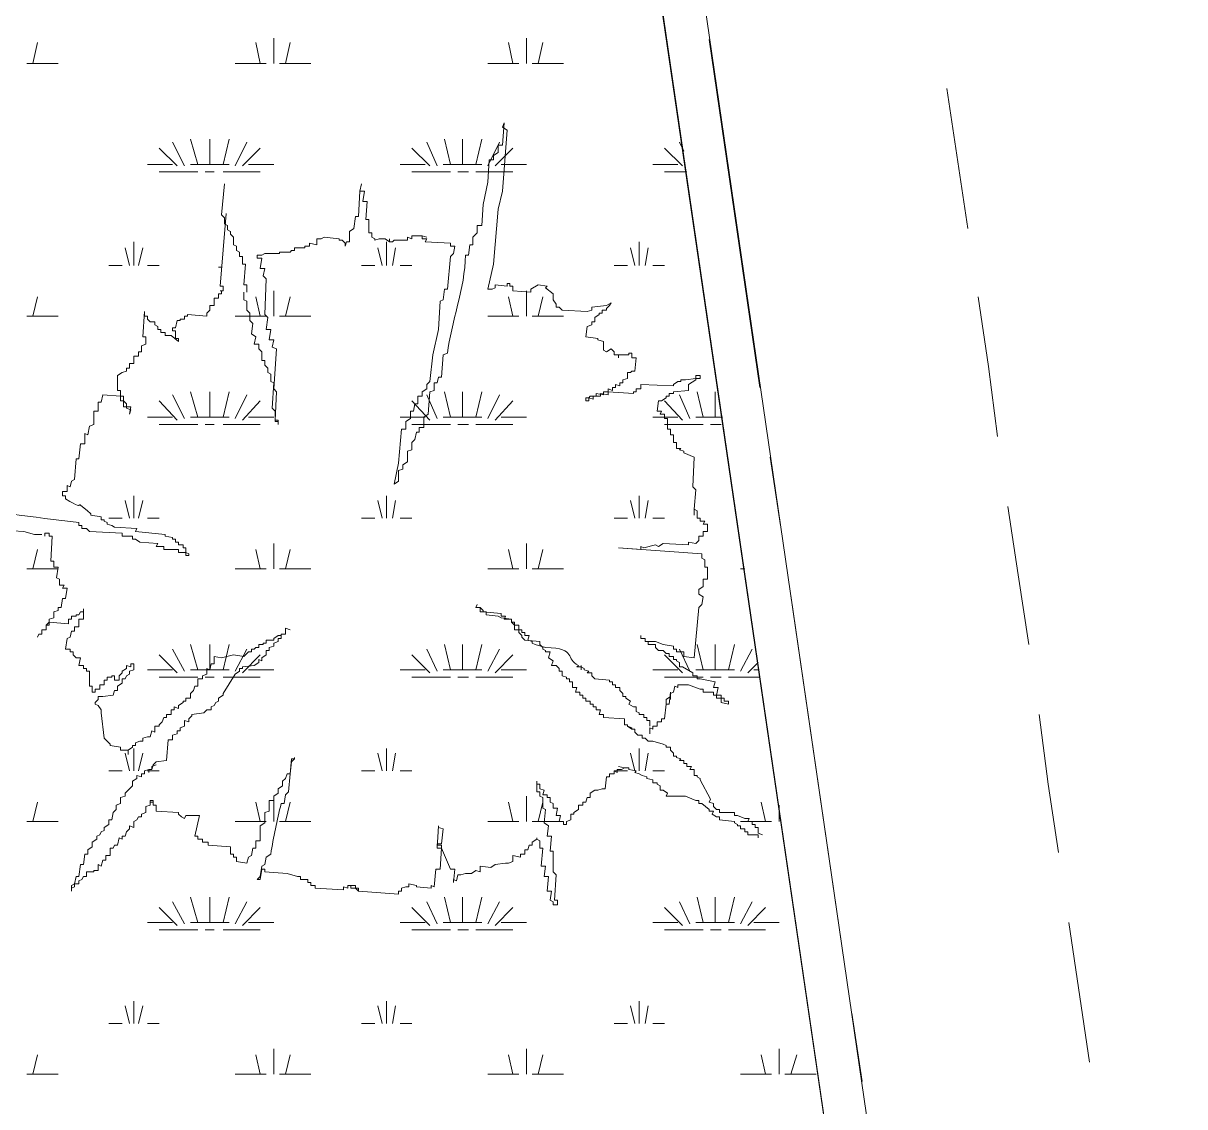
# Model space of a CAD drawing. Header units: millimetres. Extents: x -15161 to 10473752, y -72817 to 33960.
# Drawn here: x 76678.4 to 77009.3, y -48075.5 to -47766.8 of the extents above; entities that cross this region are included whole.
import ezdxf
from ezdxf import colors
from ezdxf.entities.mleader import LeaderData, LeaderLine
from ezdxf.enums import TextEntityAlignment as Align
from ezdxf.math import Vec2, Vec3

# ---------------------------------------------------------------- set-up
doc = ezdxf.new("R2010")
doc.units = ezdxf.units.MM
doc.layers.add('PDF_幾何圖形', color=7, linetype='Continuous')
doc.styles.get("Standard").update_dxf_attribs({"font": 'arial.ttf'})

# ---------------------------------------------------------------- blocks, each defined once
blk = doc.blocks.new('建築底圖1140116')
at = {"layer": 'PDF_幾何圖形', "lineweight": 0}
for points in [[(1415.19, -25919.52), (2062.99, -25836.11), (2419.5, -25366.56), (1987.63, -22416.29), (1789.9, -22445.5), (1711.57, -21908.2), (1723.42, -21908.2), (1800.06, -22431.53), (1997.79, -22402.74), (2226.85, -23962.98), (2431.77, -25369.52), (2069.34, -25847.54), (1416.88, -25931.8)], [(2106.18, -24465.13), (2107.45, -24459.2)], [(2170.96, -24465.13), (2169.69, -24459.2)], [(2174.77, -24465.13), (2174.77, -24457.93)], [(2178.16, -24465.13), (2179.43, -24459.2)], [(2242.94, -24465.13), (2241.67, -24459.2)], [(2246.75, -24465.13), (2246.75, -24457.93)], [(2250.14, -24465.13), (2251.41, -24459.2)], [(2313.22, -24557.43), (2298.83, -24458.36)], [(2104.48, -24465.13), (2113.38, -24465.13)], [(2163.76, -24465.13), (2172.65, -24465.13)], [(2176.46, -24465.13), (2185.35, -24465.13)], [(2235.74, -24465.13), (2244.63, -24465.13)], [(2248.44, -24465.13), (2257.33, -24465.13)], [(2372.5, -24512.13), (2366.57, -24472.33)], [(2149.37, -24494.35), (2145.98, -24487.57)], [(2153.18, -24493.92), (2151.06, -24486.72)], [(2156.56, -24493.92), (2156.56, -24486.72)], [(2160.37, -24493.92), (2162.07, -24486.72)], [(2163.76, -24494.35), (2167.15, -24487.57)], [(2221.34, -24494.35), (2218.38, -24487.57)], [(2225.15, -24493.92), (2223.46, -24486.72)], [(2228.54, -24493.92), (2228.54, -24486.72)], [(2232.35, -24493.92), (2234.05, -24486.72)], [(2235.74, -24494.35), (2239.13, -24487.57)], [(2291.63, -24490.11), (2290.36, -24487.57)], [(2147.25, -24494.35), (2142.17, -24489.27)], [(2165.88, -24494.35), (2170.96, -24489.27)], [(2219.23, -24494.35), (2214.15, -24489.27)], [(2237.86, -24494.35), (2242.94, -24489.27)], [(2291.21, -24494.35), (2286.12, -24489.27)], [(2138.78, -24493.92), (2145.98, -24493.92)], [(2151.06, -24493.92), (2162.07, -24493.92)], [(2167.57, -24493.92), (2174.77, -24493.92)], [(2210.76, -24493.92), (2217.96, -24493.92)], [(2223.04, -24493.92), (2234.05, -24493.92)], [(2239.55, -24493.92), (2246.75, -24493.92)], [(2282.74, -24493.92), (2289.93, -24493.92)], [(2142.17, -24496.04), (2153.18, -24496.04)], [(2155.29, -24496.04), (2157.83, -24496.04)], [(2160.37, -24496.04), (2170.96, -24496.04)], [(2214.15, -24496.04), (2225.15, -24496.04)], [(2227.27, -24496.04), (2230.24, -24496.04)], [(2232.35, -24496.04), (2242.94, -24496.04)], [(2286.12, -24496.04), (2292.48, -24496.04)], [(2133.7, -24522.71), (2132.43, -24517.63)], [(2134.97, -24522.71), (2134.97, -24515.94)], [(2136.24, -24522.71), (2137.51, -24517.63)], [(2205.68, -24522.71), (2204.41, -24517.63)], [(2206.95, -24522.71), (2206.95, -24515.94)], [(2208.64, -24522.71), (2209.49, -24517.63)], [(2277.66, -24522.71), (2276.39, -24517.63)], [(2278.93, -24522.71), (2278.93, -24515.94)], [(2280.62, -24522.71), (2281.47, -24517.63)], [(2127.77, -24522.71), (2131.58, -24522.71)], [(2138.78, -24522.71), (2142.17, -24522.71)], [(2199.75, -24522.71), (2203.56, -24522.71)], [(2210.76, -24522.71), (2214.15, -24522.71)], [(2271.73, -24522.71), (2275.54, -24522.71)], [(2282.74, -24522.71), (2286.12, -24522.71)], [(2106.18, -24537.11), (2107.45, -24531.61)], [(2170.96, -24537.11), (2169.69, -24531.61)], [(2174.77, -24537.11), (2174.77, -24529.91)], [(2178.16, -24537.11), (2179.43, -24531.61)], [(2242.94, -24537.11), (2241.67, -24531.61)], [(2246.75, -24537.11), (2246.75, -24529.91)], [(2250.14, -24537.11), (2251.41, -24531.61)], [(2380.97, -24571.41), (2378.43, -24551.51), (2375.46, -24531.61)], [(2104.48, -24537.11), (2113.38, -24537.11)], [(2163.76, -24537.11), (2172.65, -24537.11)], [(2176.46, -24537.11), (2185.35, -24537.11)], [(2235.74, -24537.11), (2244.63, -24537.11)], [(2248.44, -24537.11), (2257.33, -24537.11)], [(2147.25, -24566.75), (2142.17, -24561.24)], [(2149.37, -24566.32), (2145.98, -24559.55)], [(2153.18, -24565.9), (2151.06, -24558.7)], [(2156.56, -24565.9), (2156.56, -24558.7)], [(2160.37, -24565.9), (2162.07, -24558.7)], [(2163.76, -24566.32), (2167.15, -24559.55)], [(2165.88, -24566.75), (2170.96, -24561.24)], [(2219.23, -24566.75), (2214.15, -24561.24)], [(2221.34, -24566.32), (2218.38, -24559.55)], [(2225.15, -24565.9), (2223.46, -24558.7)], [(2228.54, -24565.9), (2228.54, -24558.7)], [(2232.35, -24565.9), (2234.05, -24558.7)], [(2235.74, -24566.32), (2239.13, -24559.55)], [(2237.86, -24566.75), (2242.94, -24561.24)], [(2291.21, -24566.75), (2286.12, -24561.24)], [(2293.32, -24566.32), (2290.36, -24559.55)], [(2297.13, -24565.9), (2295.44, -24558.7)], [(2300.52, -24565.9), (2300.52, -24558.7)], [(2138.78, -24565.9), (2145.98, -24565.9)], [(2142.17, -24568.02), (2153.18, -24568.02)], [(2151.06, -24565.9), (2162.07, -24565.9)], [(2155.29, -24568.02), (2157.83, -24568.02)], [(2160.37, -24568.02), (2170.96, -24568.02)], [(2167.57, -24565.9), (2174.77, -24565.9)], [(2210.76, -24565.9), (2217.96, -24565.9)], [(2214.15, -24568.02), (2225.15, -24568.02)], [(2223.04, -24565.9), (2234.05, -24565.9)], [(2227.27, -24568.02), (2230.24, -24568.02)], [(2232.35, -24568.02), (2242.94, -24568.02)], [(2239.55, -24565.9), (2246.75, -24565.9)], [(2282.74, -24565.9), (2289.93, -24565.9)], [(2286.12, -24568.02), (2297.13, -24568.02)], [(2295.02, -24565.9), (2302.64, -24565.9)], [(2299.25, -24568.02), (2302.21, -24568.02)], [(2319.15, -24596.81), (2316.19, -24577.33)], [(2134.97, -24594.69), (2134.97, -24588.34)], [(2206.95, -24594.69), (2206.95, -24588.34)], [(2278.93, -24594.69), (2278.93, -24588.34)], [(2133.7, -24594.69), (2132.43, -24589.61)], [(2136.24, -24594.69), (2137.51, -24589.61)], [(2205.68, -24594.69), (2204.41, -24589.61)], [(2208.64, -24594.69), (2209.49, -24589.61)], [(2277.66, -24594.69), (2276.39, -24589.61)], [(2280.62, -24594.69), (2281.47, -24589.61)], [(2389.86, -24630.68), (2386.89, -24610.78), (2383.93, -24591.31)], [(2127.77, -24594.69), (2131.58, -24594.69)], [(2138.78, -24594.69), (2142.17, -24594.69)], [(2199.75, -24594.69), (2203.56, -24594.69)], [(2210.76, -24594.69), (2214.15, -24594.69)], [(2271.73, -24594.69), (2275.54, -24594.69)], [(2282.74, -24594.69), (2286.12, -24594.69)], [(2106.18, -24609.09), (2107.45, -24603.58)], [(2170.96, -24609.09), (2169.69, -24603.58)], [(2174.77, -24609.09), (2174.77, -24601.89)], [(2178.16, -24609.09), (2179.43, -24603.58)], [(2242.94, -24609.09), (2241.67, -24603.58)], [(2246.75, -24609.09), (2246.75, -24601.89)], [(2250.14, -24609.09), (2251.41, -24603.58)], [(2104.48, -24609.09), (2113.38, -24609.09)], [(2163.76, -24609.09), (2172.65, -24609.09)], [(2176.46, -24609.09), (2185.35, -24609.09)], [(2235.74, -24609.09), (2244.63, -24609.09)], [(2248.44, -24609.09), (2257.33, -24609.09)], [(2307.72, -24609.09), (2308.99, -24609.09)], [(2336.51, -24715.79), (2322.11, -24616.71)], [(2153.18, -24637.88), (2151.06, -24630.68)], [(2156.56, -24637.88), (2156.56, -24630.68)], [(2160.37, -24637.88), (2162.07, -24630.68)], [(2225.15, -24637.88), (2223.46, -24630.68)], [(2228.54, -24637.88), (2228.54, -24630.68)], [(2232.35, -24637.88), (2234.05, -24630.68)], [(2297.13, -24637.88), (2295.44, -24630.68)], [(2300.52, -24637.88), (2300.52, -24630.68)], [(2304.33, -24637.88), (2306.02, -24630.68)], [(2147.25, -24638.73), (2142.17, -24633.65)], [(2149.37, -24638.3), (2145.98, -24631.95)], [(2163.76, -24638.3), (2167.15, -24631.95)], [(2165.88, -24638.73), (2170.96, -24633.65)], [(2219.23, -24638.73), (2214.15, -24633.65)], [(2221.34, -24638.3), (2218.38, -24631.95)], [(2235.74, -24638.3), (2239.13, -24631.95)], [(2237.86, -24638.73), (2242.94, -24633.65)], [(2291.21, -24638.73), (2286.12, -24633.65)], [(2293.32, -24638.3), (2290.36, -24631.95)], [(2307.72, -24638.3), (2311.11, -24631.95)], [(2138.78, -24637.88), (2145.98, -24637.88)], [(2151.06, -24637.88), (2162.07, -24637.88)], [(2167.57, -24637.88), (2174.77, -24637.88)], [(2210.76, -24637.88), (2217.96, -24637.88)], [(2223.04, -24637.88), (2234.05, -24637.88)], [(2239.55, -24637.88), (2246.75, -24637.88)], [(2282.74, -24637.88), (2289.93, -24637.88)], [(2295.02, -24637.88), (2306.02, -24637.88)], [(2309.83, -24638.73), (2312.8, -24635.76)], [(2311.53, -24637.88), (2312.8, -24637.88)], [(2142.17, -24640), (2153.18, -24640)], [(2155.29, -24640), (2157.83, -24640)], [(2160.37, -24640), (2170.96, -24640)], [(2214.15, -24640), (2225.15, -24640)], [(2227.27, -24640), (2230.24, -24640)], [(2232.35, -24640), (2242.94, -24640)], [(2286.12, -24640), (2297.13, -24640)], [(2299.25, -24640), (2302.21, -24640)], [(2304.33, -24640), (2313.22, -24640)], [(2398.33, -24689.96), (2395.36, -24670.48), (2392.82, -24650.58)], [(2134.97, -24666.67), (2134.97, -24660.32)], [(2206.95, -24666.67), (2206.95, -24660.32)], [(2278.93, -24666.67), (2278.93, -24660.32)], [(2133.7, -24666.67), (2132.43, -24661.59)], [(2136.24, -24666.67), (2137.51, -24661.59)], [(2205.68, -24666.67), (2204.41, -24661.59)], [(2208.64, -24666.67), (2209.49, -24661.59)], [(2277.66, -24666.67), (2276.39, -24661.59)], [(2280.62, -24666.67), (2281.47, -24661.59)], [(2127.77, -24666.67), (2131.58, -24666.67)], [(2138.78, -24666.67), (2142.17, -24666.67)], [(2199.75, -24666.67), (2203.56, -24666.67)], [(2210.76, -24666.67), (2214.15, -24666.67)], [(2271.73, -24666.67), (2275.54, -24666.67)], [(2282.74, -24666.67), (2286.12, -24666.67)], [(2174.77, -24681.07), (2174.77, -24673.87)], [(2246.75, -24681.07), (2246.75, -24673.87)], [(2106.18, -24681.07), (2107.45, -24675.56)], [(2170.96, -24681.07), (2169.69, -24675.56)], [(2178.16, -24681.07), (2179.43, -24675.56)], [(2242.94, -24681.07), (2241.67, -24675.56)], [(2250.14, -24681.07), (2251.41, -24675.56)], [(2314.92, -24681.07), (2313.65, -24675.56)], [(2318.73, -24681.07), (2318.73, -24676.41)], [(2104.48, -24681.07), (2113.38, -24681.07)], [(2163.76, -24681.07), (2172.65, -24681.07)], [(2176.46, -24681.07), (2185.35, -24681.07)], [(2235.74, -24681.07), (2244.63, -24681.07)], [(2248.44, -24681.07), (2257.33, -24681.07)], [(2307.72, -24681.07), (2316.61, -24681.07)], [(2149.37, -24710.28), (2145.98, -24703.93)], [(2153.18, -24709.86), (2151.06, -24702.66)], [(2156.56, -24709.86), (2156.56, -24702.66)], [(2160.37, -24709.86), (2162.07, -24702.66)], [(2163.76, -24710.28), (2167.15, -24703.93)], [(2221.34, -24710.28), (2218.38, -24703.93)], [(2225.15, -24709.86), (2223.46, -24702.66)], [(2228.54, -24709.86), (2228.54, -24702.66)], [(2232.35, -24709.86), (2234.05, -24702.66)], [(2235.74, -24710.28), (2239.13, -24703.93)], [(2293.32, -24710.28), (2290.36, -24703.93)], [(2297.13, -24709.86), (2295.44, -24702.66)], [(2300.52, -24709.86), (2300.52, -24702.66)], [(2304.33, -24709.86), (2306.02, -24702.66)], [(2307.72, -24710.28), (2311.11, -24703.93)], [(2147.25, -24710.7), (2142.17, -24705.62)], [(2165.88, -24710.7), (2170.96, -24705.62)], [(2219.23, -24710.7), (2214.15, -24705.62)], [(2237.86, -24710.7), (2242.94, -24705.62)], [(2291.21, -24710.7), (2286.12, -24705.62)], [(2309.83, -24710.7), (2314.92, -24705.62)], [(2138.78, -24709.86), (2145.98, -24709.86)], [(2151.06, -24709.86), (2162.07, -24709.86)], [(2167.57, -24709.86), (2174.77, -24709.86)], [(2210.76, -24709.86), (2217.96, -24709.86)], [(2223.04, -24709.86), (2234.05, -24709.86)], [(2239.55, -24709.86), (2246.75, -24709.86)], [(2282.74, -24709.86), (2289.93, -24709.86)], [(2295.02, -24709.86), (2306.02, -24709.86)], [(2311.53, -24709.86), (2318.73, -24709.86)], [(2407.22, -24749.66), (2401.29, -24709.86)], [(2142.17, -24711.98), (2153.18, -24711.98)], [(2155.29, -24711.98), (2157.83, -24711.98)], [(2160.37, -24711.98), (2170.96, -24711.98)], [(2214.15, -24711.98), (2225.15, -24711.98)], [(2227.27, -24711.98), (2230.24, -24711.98)], [(2232.35, -24711.98), (2242.94, -24711.98)], [(2286.12, -24711.98), (2297.13, -24711.98)], [(2299.25, -24711.98), (2302.21, -24711.98)], [(2304.33, -24711.98), (2314.92, -24711.98)], [(2133.7, -24738.65), (2132.43, -24733.57)], [(2134.97, -24738.65), (2134.97, -24732.3)], [(2136.24, -24738.65), (2137.51, -24733.57)], [(2205.68, -24738.65), (2204.41, -24733.57)], [(2206.95, -24738.65), (2206.95, -24732.3)], [(2208.64, -24738.65), (2209.49, -24733.57)], [(2277.66, -24738.65), (2276.39, -24733.57)], [(2278.93, -24738.65), (2278.93, -24732.3)], [(2280.62, -24738.65), (2281.47, -24733.57)], [(2342.44, -24755.16), (2339.47, -24735.69)], [(2127.77, -24738.65), (2131.58, -24738.65)], [(2138.78, -24738.65), (2142.17, -24738.65)], [(2199.75, -24738.65), (2203.56, -24738.65)], [(2210.76, -24738.65), (2214.15, -24738.65)], [(2271.73, -24738.65), (2275.54, -24738.65)], [(2282.74, -24738.65), (2286.12, -24738.65)], [(2174.77, -24753.05), (2174.77, -24745.85)], [(2246.75, -24753.05), (2246.75, -24745.85)], [(2318.73, -24753.05), (2318.73, -24745.85)], [(2106.18, -24753.05), (2107.45, -24747.54)], [(2170.96, -24753.05), (2169.69, -24747.54)], [(2178.16, -24753.05), (2179.43, -24747.54)], [(2242.94, -24753.05), (2241.67, -24747.54)], [(2250.14, -24753.05), (2251.41, -24747.54)], [(2314.92, -24753.05), (2313.65, -24747.54)], [(2322.11, -24753.05), (2323.81, -24747.54)], [(2104.48, -24753.05), (2113.38, -24753.05)], [(2163.76, -24753.05), (2172.65, -24753.05)], [(2176.46, -24753.05), (2185.35, -24753.05)], [(2235.74, -24753.05), (2244.63, -24753.05)], [(2248.44, -24753.05), (2257.33, -24753.05)], [(2307.72, -24753.05), (2316.61, -24753.05)], [(2320.42, -24753.05), (2329.31, -24753.05)]]:
    blk.add_lwpolyline(points, dxfattribs=at)
blk.add_lwpolyline([(2126.08, -23358.36), (2088.82, -23358.36), (2088.82, -25158.67), (2389.01, -25158.67)], close=True, dxfattribs=at)
at = {"layer": 'PDF_幾何圖形', "lineweight": 13}
for points in [[(2313.22, -24557.43), (2298.83, -24458.36)], [(2229.39, -24519.75), (2230.24, -24519.75), (2230.66, -24516.79), (2231.51, -24516.79), (2231.51, -24514.67), (2232.78, -24513.4), (2232.78, -24511.28), (2234.05, -24511.28), (2234.47, -24505.35), (2235.74, -24499), (2236.16, -24492.65), (2237.43, -24492.65), (2237.43, -24491.38), (2238.7, -24490.54), (2238.7, -24488.42), (2239.97, -24488.42), (2240.4, -24482.07), (2239.97, -24483.34), (2241.24, -24484.18), (2239.97, -24501.54), (2238.7, -24506.62), (2237.43, -24522.29), (2235.74, -24529.49), (2237.01, -24529.49), (2237.86, -24529.07), (2237.86, -24528.22), (2241.24, -24528.64), (2241.24, -24527.8), (2242.09, -24527.8), (2242.09, -24528.64), (2242.94, -24528.64), (2242.94, -24529.91), (2248.02, -24530.34), (2248.02, -24529.49), (2250.14, -24528.22), (2252.68, -24528.64), (2252.25, -24529.07), (2254.37, -24530.76), (2254.37, -24532.45), (2255.22, -24533.72), (2255.22, -24534.57), (2256.06, -24534.57), (2256.91, -24535.42), (2264.11, -24535.84), (2265.38, -24535.42), (2265.38, -24534.57), (2269.61, -24534.15), (2270.88, -24533.3), (2270.46, -24534.15), (2269.61, -24534.99), (2269.61, -24535.42), (2268.34, -24535.42), (2268.34, -24536.26), (2267.49, -24536.26), (2267.49, -24536.69), (2266.22, -24537.53), (2266.22, -24538.8), (2265.38, -24538.8), (2265.38, -24539.65), (2264.11, -24540.07), (2263.68, -24543.04), (2267.07, -24543.46), (2267.07, -24543.88), (2268.76, -24544.31), (2268.76, -24546.85), (2269.61, -24547.27), (2270.88, -24546.42), (2271.73, -24547.27), (2271.73, -24548.12), (2275.96, -24548.12), (2275.96, -24547.69), (2276.81, -24547.69), (2276.81, -24548.97), (2278.08, -24548.97), (2277.66, -24552.78), (2276.81, -24552.78), (2276.39, -24553.2), (2275.54, -24553.2), (2275.54, -24554.89), (2274.27, -24555.32), (2274.27, -24556.16), (2273.42, -24556.16), (2273.42, -24557.01), (2272.15, -24556.59), (2272.15, -24557.43), (2271.31, -24557.43), (2271.31, -24558.28), (2270.03, -24557.86), (2270.03, -24558.7), (2277.23, -24559.13), (2277.23, -24558.7), (2278.08, -24558.7), (2278.08, -24557.86), (2279.35, -24557.86), (2279.35, -24556.59), (2288.66, -24557.01), (2288.66, -24556.59), (2289.93, -24555.74), (2290.78, -24555.74), (2290.78, -24555.32), (2292.05, -24555.32), (2295.02, -24554.89), (2295.02, -24555.32), (2292.9, -24556.59), (2292.9, -24558.28), (2288.66, -24558.7), (2288.66, -24559.13), (2287.39, -24559.13), (2287.39, -24559.97), (2286.55, -24559.97), (2286.55, -24560.4), (2285.28, -24561.24), (2284.43, -24561.24), (2284.01, -24564.21), (2285.28, -24564.21), (2284.85, -24565.05), (2286.12, -24565.05), (2286.12, -24566.32), (2286.97, -24566.32), (2286.97, -24569.29), (2287.82, -24569.29), (2287.82, -24570.98), (2288.66, -24570.98), (2288.66, -24573.1), (2289.51, -24573.1), (2289.51, -24574.79), (2290.78, -24574.79), (2290.36, -24575.22), (2291.63, -24575.64), (2291.63, -24576.06), (2294.59, -24577.33), (2294.17, -24585.8), (2295.02, -24586.65), (2294.59, -24592.15), (2295.44, -24592.58), (2295.44, -24594.69), (2296.29, -24594.69), (2296.29, -24595.54), (2297.56, -24595.54), (2297.13, -24596.39), (2298.4, -24596.39), (2298.4, -24598.5), (2297.13, -24598.5), (2297.13, -24599.77), (2295.86, -24599.77), (2295.86, -24601.04), (2295.02, -24601.89), (2292.9, -24601.47), (2292.9, -24602.31), (2285.7, -24601.89), (2284.43, -24602.74), (2283.58, -24602.31), (2280.2, -24603.16), (2279.35, -24602.74), (2279.35, -24603.58), (2273, -24603.16), (2296.71, -24604.85), (2296.71, -24606.12), (2297.56, -24606.55), (2297.56, -24608.66), (2298.4, -24608.66), (2298.4, -24612.05), (2297.13, -24612.05), (2297.13, -24614.17), (2295.86, -24615.02), (2295.86, -24616.29), (2297.13, -24617.13), (2296.71, -24619.25), (2295.86, -24620.1), (2294.59, -24634.49), (2291.63, -24634.07), (2291.63, -24632.8), (2289.51, -24632.8), (2289.51, -24631.95), (2288.66, -24631.95), (2288.66, -24631.11), (2285.7, -24630.68), (2283.58, -24629.83), (2280.62, -24629.83), (2280.62, -24628.99), (2279.35, -24628.99), (2280.62, -24628.99), (2280.62, -24629.83), (2281.47, -24629.83), (2281.47, -24630.68), (2283.58, -24630.68), (2283.58, -24631.53), (2284.43, -24632.38), (2285.7, -24632.38), (2286.55, -24633.22), (2287.39, -24633.22), (2287.39, -24634.07), (2288.66, -24634.07), (2288.66, -24634.92), (2289.51, -24634.92), (2289.51, -24635.34), (2290.36, -24635.76), (2290.36, -24637.03), (2291.21, -24637.03), (2294.17, -24638.73), (2294.17, -24639.57), (2295.44, -24639.57), (2295.44, -24640.42), (2296.29, -24640.42), (2300.52, -24641.27), (2300.1, -24642.96), (2301.37, -24642.96), (2300.94, -24645.08), (2300.1, -24645.08), (2300.1, -24644.23), (2297.13, -24644.23), (2297.13, -24643.38), (2296.29, -24643.38), (2292.9, -24642.11), (2289.93, -24642.11), (2289.93, -24642.96), (2289.09, -24642.54), (2288.66, -24644.23), (2287.82, -24644.65), (2287.82, -24645.5), (2286.55, -24646.35), (2286.55, -24647.62), (2286.12, -24651.85), (2285.28, -24651.85), (2285.28, -24652.7), (2284.01, -24652.7), (2284.01, -24653.97), (2282.74, -24653.97), (2282.74, -24654.82), (2281.89, -24654.39), (2281.89, -24656.09)], [(2167.15, -24530.34), (2167.15, -24528.22), (2166.3, -24528.22), (2166.72, -24522.29), (2165.88, -24522.29), (2165.88, -24520.17), (2165.03, -24520.17), (2165.03, -24518.9), (2164.18, -24518.48), (2164.18, -24517.21), (2163.34, -24516.79), (2163.34, -24514.67), (2162.49, -24513.82), (2162.49, -24512.98), (2161.64, -24512.55), (2161.64, -24511.28), (2160.8, -24510.86), (2160.8, -24509.17), (2159.95, -24508.32), (2160.8, -24499.43)], [(2166.3, -24530.34), (2166.3, -24532.45), (2167.15, -24532.88), (2167.15, -24535.42), (2167.99, -24536.26), (2167.99, -24538.38), (2168.84, -24539.23), (2168.42, -24542.19), (2169.69, -24543.04), (2169.26, -24545.15), (2170.54, -24545.15), (2170.54, -24546.42), (2171.38, -24547.27), (2171.38, -24549.81), (2172.23, -24549.81), (2172.23, -24551.08), (2173.08, -24551.93), (2173.08, -24553.2), (2173.92, -24553.62), (2173.92, -24555.74), (2174.77, -24556.16), (2174.35, -24563.36), (2175.19, -24564.21), (2175.19, -24567.17), (2176.04, -24567.17), (2176.04, -24568.02), (2176.04, -24566.75), (2175.19, -24566.75), (2175.62, -24558.7), (2174.77, -24557.86), (2175.62, -24546.42), (2174.35, -24546), (2174.77, -24543.88), (2173.5, -24543.88), (2173.92, -24540.92), (2172.65, -24540.92), (2173.08, -24537.53), (2172.23, -24536.69), (2172.65, -24526.52), (2171.81, -24525.68), (2172.23, -24523.56), (2170.96, -24523.56), (2171.38, -24520.6), (2170.11, -24520.6), (2170.11, -24519.75), (2171.38, -24519.75), (2172.23, -24519.33), (2176.46, -24519.33), (2176.46, -24518.9), (2179.43, -24518.9), (2179.85, -24518.48), (2180.7, -24518.48), (2180.7, -24517.63), (2183.66, -24517.63), (2183.66, -24517.21), (2184.93, -24517.21), (2184.93, -24516.36), (2187.05, -24516.79), (2187.05, -24515.09), (2188.32, -24515.09), (2189.16, -24514.67), (2193.4, -24515.09), (2193.4, -24515.52), (2194.25, -24515.52), (2195.09, -24516.36), (2195.09, -24517.21), (2195.52, -24515.94), (2196.36, -24515.94), (2196.36, -24512.98), (2197.63, -24512.13), (2198.06, -24508.74), (2198.9, -24508.74), (2199.33, -24501.54), (2200.6, -24501.54), (2200.17, -24504.51), (2201.44, -24504.51), (2201.02, -24509.59), (2201.87, -24509.59), (2201.87, -24513.4), (2202.71, -24513.4), (2202.71, -24514.67), (2203.56, -24515.09), (2203.56, -24515.52), (2204.83, -24515.09), (2206.52, -24515.09), (2207.79, -24515.94), (2208.64, -24515.94), (2209.06, -24515.52), (2212.88, -24515.52), (2212.88, -24514.67), (2214.15, -24515.09), (2214.15, -24514.25), (2217.11, -24514.25), (2217.11, -24515.09), (2218.38, -24515.09), (2217.96, -24515.94), (2225.15, -24516.36), (2225.15, -24517.21), (2226.42, -24517.21), (2226, -24519.33), (2225.15, -24520.17), (2224.31, -24529.49), (2223.46, -24529.49), (2223.04, -24532.45), (2222.19, -24532.88), (2221.77, -24540.92), (2220.07, -24548.12), (2219.23, -24555.74), (2218.38, -24556.59), (2218.38, -24557.86), (2217.11, -24558.7), (2217.11, -24559.97), (2215.84, -24559.97), (2215.84, -24562.09), (2214.99, -24562.09), (2214.57, -24564.21), (2213.72, -24564.21), (2213.72, -24566.32), (2212.45, -24567.17), (2212.45, -24569.29), (2211.18, -24569.29), (2210.34, -24579.03), (2209.06, -24584.95), (2210.34, -24584.11), (2210.34, -24581.14), (2211.61, -24580.72), (2211.61, -24579.45), (2212.88, -24578.6), (2212.88, -24575.64), (2214.15, -24575.22), (2214.15, -24573.1), (2214.99, -24572.25), (2215.42, -24570.14), (2216.26, -24570.14), (2216.26, -24568.87), (2217.53, -24568.87), (2217.53, -24565.9), (2218.8, -24565.05), (2219.23, -24558.7), (2220.5, -24558.28), (2220.5, -24556.16), (2221.34, -24556.16), (2221.77, -24554.47), (2222.61, -24554.47), (2223.04, -24548.12), (2224.31, -24547.69)], [(2161.22, -24507.9), (2159.53, -24528.64), (2160.37, -24528.64), (2160.37, -24529.91), (2159.53, -24529.91)], [(2207.79, -24515.09), (2207.79, -24515.94), (2207.79, -24515.09)], [(2216.26, -24514.25), (2217.11, -24514.25), (2218.38, -24514.67)], [(2159.1, -24523.14), (2159.95, -24523.14)], [(2115.49, -24589.19), (2115.49, -24588.34), (2114.65, -24588.34), (2114.65, -24587.07), (2115.92, -24587.07), (2115.92, -24585.38), (2116.76, -24585.8), (2117.19, -24584.11), (2118.03, -24583.68), (2118.46, -24577.76), (2119.3, -24577.76), (2119.73, -24573.52), (2121, -24573.52), (2121, -24570.56), (2121.84, -24570.98), (2122.27, -24568.44), (2123.54, -24568.02), (2123.54, -24564.21), (2124.81, -24564.21), (2124.81, -24561.67), (2125.65, -24561.67), (2126.08, -24559.55), (2131.16, -24559.97), (2131.16, -24558.28), (2130.31, -24558.28), (2130.31, -24554.05), (2131.58, -24553.2), (2132.85, -24552.78), (2132.85, -24551.93), (2133.7, -24551.93), (2133.7, -24550.66), (2134.97, -24550.66), (2134.97, -24548.54), (2136.24, -24548.54), (2136.24, -24547.27), (2137.09, -24547.27), (2137.09, -24545.58), (2138.36, -24545.15), (2138.36, -24543.04), (2137.51, -24543.04), (2137.93, -24535.84), (2137.93, -24537.11), (2138.78, -24537.11), (2138.78, -24537.96), (2139.63, -24538.8), (2140.9, -24538.8), (2140.9, -24539.65), (2141.74, -24540.07), (2141.74, -24540.92), (2142.59, -24540.92), (2142.59, -24541.77), (2143.86, -24541.77), (2143.86, -24542.61), (2145.55, -24542.61), (2147.67, -24544.31), (2147.67, -24543.46), (2146.82, -24543.46), (2146.82, -24541.34), (2145.98, -24541.34), (2145.98, -24540.5), (2146.82, -24540.5), (2147.25, -24538.38), (2148.09, -24538.38), (2148.09, -24537.96), (2149.37, -24537.96), (2149.37, -24537.11), (2150.21, -24537.11), (2150.21, -24536.69), (2155.72, -24537.11), (2155.72, -24536.26), (2156.56, -24535.42), (2156.56, -24534.15), (2157.83, -24534.15), (2157.83, -24532.03), (2159.1, -24532.03), (2159.1, -24530.76), (2159.95, -24530.76), (2159.95, -24529.91)], [(2273, -24548.97), (2273, -24548.12), (2273, -24548.97)], [(2319.15, -24596.81), (2316.19, -24577.33)], [(2108.72, -24599.35), (2106.6, -24599.35), (2103.64, -24598.5), (2097.29, -24598.08)], [(2294.59, -24591.73), (2294.59, -24592.15), (2294.59, -24591.73)], [(2294.59, -24592.15), (2294.59, -24593.85)], [(2336.51, -24715.79), (2322.11, -24616.71)], [(2120.57, -24620.52), (2120.57, -24621.37), (2120.57, -24620.52)], [(2232.78, -24619.25), (2232.35, -24620.1), (2232.78, -24619.25)], [(2107.45, -24628.56), (2107.87, -24627.72), (2107.45, -24628.56)], [(2179.43, -24626.45), (2178.16, -24626.02), (2178.16, -24627.72), (2176.89, -24627.72), (2176.89, -24628.14), (2176.89, -24627.72), (2178.16, -24627.72), (2178.16, -24626.02)], [(2252.25, -24631.53), (2249.29, -24630.68), (2248.44, -24630.26), (2248.44, -24629.83), (2247.17, -24629.41), (2247.59, -24628.14), (2246.32, -24628.14), (2246.32, -24627.29), (2245.48, -24627.29), (2245.48, -24626.45), (2244.63, -24626.45), (2244.63, -24627.29), (2245.48, -24628.14), (2245.48, -24628.56), (2246.32, -24629.41), (2250.56, -24629.83), (2250.56, -24630.68), (2251.41, -24631.53), (2251.41, -24631.95), (2252.25, -24632.38), (2252.25, -24632.8), (2253.52, -24632.8), (2253.1, -24634.49), (2254.37, -24635.34), (2253.95, -24636.61), (2255.22, -24636.61), (2256.06, -24637.46), (2256.06, -24638.3), (2256.91, -24638.3), (2256.91, -24639.57), (2258.18, -24640), (2258.18, -24640.42), (2259.03, -24640.42), (2259.03, -24641.27), (2259.87, -24641.27), (2259.87, -24642.96), (2261.14, -24642.96), (2260.72, -24644.23), (2261.99, -24644.23), (2261.99, -24645.08), (2262.84, -24645.08), (2262.84, -24645.92), (2263.68, -24645.92), (2263.68, -24646.77), (2264.95, -24646.77), (2264.95, -24647.62), (2265.8, -24647.62), (2265.8, -24648.46), (2266.65, -24648.46), (2266.65, -24649.31), (2267.92, -24649.31), (2267.49, -24650.58), (2268.76, -24650.58), (2268.76, -24651.43), (2274.69, -24651.85), (2274.69, -24653.55), (2275.54, -24653.55), (2275.54, -24653.97), (2276.81, -24654.39), (2276.81, -24654.82), (2277.66, -24654.82), (2277.66, -24655.66), (2278.5, -24656.51), (2279.77, -24656.51), (2279.77, -24657.36), (2280.62, -24657.36), (2281.47, -24658.2), (2282.74, -24658.2), (2285.7, -24659.05), (2286.55, -24659.47), (2286.55, -24659.9), (2287.82, -24659.9), (2287.82, -24660.74), (2288.66, -24661.59), (2288.66, -24662.44), (2289.51, -24662.44), (2289.51, -24662.86), (2290.78, -24663.28), (2290.36, -24663.71), (2291.63, -24663.71), (2291.63, -24664.55), (2292.48, -24664.55), (2292.48, -24665.4), (2293.75, -24665.4), (2293.32, -24666.25), (2294.59, -24666.25), (2294.59, -24667.94), (2295.44, -24667.94), (2295.44, -24668.36), (2296.29, -24668.79), (2296.29, -24669.21), (2299.25, -24674.72), (2298.83, -24675.56), (2300.1, -24675.99), (2300.1, -24676.83), (2300.94, -24677.68), (2301.79, -24677.68), (2301.79, -24678.53), (2306.02, -24678.53), (2306.02, -24679.37), (2306.87, -24679.37), (2308.99, -24680.22), (2310.26, -24680.22), (2309.83, -24681.07), (2311.11, -24681.07), (2311.11, -24681.91), (2311.95, -24681.91), (2311.95, -24682.76), (2312.8, -24682.76), (2312.8, -24684.45), (2314.07, -24684.88)], [(2279.35, -24628.14), (2279.35, -24628.99), (2279.35, -24628.14)], [(2281.89, -24653.97), (2281.89, -24652.28), (2281.04, -24652.28), (2281.04, -24651.43), (2280.2, -24651.43), (2280.2, -24650.58), (2278.93, -24650.58), (2278.93, -24650.16), (2278.08, -24649.73), (2278.08, -24648.46), (2277.23, -24648.46), (2275.96, -24647.62), (2276.39, -24646.77), (2275.12, -24645.92), (2275.12, -24645.5), (2274.27, -24645.5), (2274.27, -24644.65), (2273.42, -24643.81), (2273.42, -24642.96), (2272.15, -24642.96), (2272.15, -24642.11), (2271.31, -24642.11), (2271.31, -24641.27), (2270.46, -24641.27), (2270.46, -24640.84), (2266.22, -24640.42), (2265.38, -24639.57), (2265.38, -24638.73), (2264.11, -24638.73), (2264.53, -24638.3), (2263.26, -24637.88), (2263.26, -24637.46), (2262.41, -24637.03), (2261.14, -24637.03), (2261.57, -24636.61)], [(2262.41, -24637.88), (2262.41, -24636.61)], [(2287.82, -24646.35), (2287.82, -24644.23), (2287.39, -24647.62), (2286.55, -24647.62)], [(2275.54, -24653.97), (2276.81, -24654.82)], [(2133.28, -24662.01), (2133.28, -24660.74), (2133.28, -24661.59)], [(2180.7, -24662.86), (2180.7, -24663.28), (2180.7, -24662.86)], [(2139.2, -24667.09), (2139.2, -24666.25), (2140.05, -24666.25), (2140.05, -24665.4), (2141.32, -24664.98)], [(2274.69, -24665.82), (2273, -24665.4)], [(2139.63, -24675.56), (2140.47, -24675.56), (2139.63, -24675.56)], [(2156.14, -24687.84), (2156.14, -24686.99), (2156.14, -24687.84)], [(2250.56, -24686.57), (2249.71, -24686.15), (2249.71, -24685.72)], [(2198.9, -24700.97), (2198.06, -24700.12), (2198.06, -24699.27), (2196.79, -24699.27)], [(2342.44, -24755.16), (2339.47, -24735.69)]]:
    blk.add_lwpolyline(points, dxfattribs=at)
for points in [[(2199.75, -24499.43), (2199.33, -24501.54)], [(2295.02, -24554.05), (2296.29, -24554.05), (2296.29, -24554.89), (2295.02, -24554.89)], [(2131.16, -24561.24), (2132.01, -24561.24), (2132.01, -24562.94), (2132.85, -24562.94), (2132.85, -24563.36), (2134.12, -24563.78), (2133.7, -24565.05), (2134.12, -24562.94), (2132.85, -24562.94), (2132.85, -24562.09), (2132.01, -24561.24), (2132.01, -24559.97), (2131.16, -24559.97)], [(2268.76, -24558.7), (2268.76, -24559.55), (2266.65, -24559.13), (2266.65, -24559.97), (2264.95, -24559.97), (2264.53, -24560.4), (2263.68, -24560.4), (2263.68, -24561.24), (2264.53, -24561.24), (2264.53, -24560.4), (2265.8, -24560.82), (2265.8, -24559.97), (2267.92, -24559.97), (2267.92, -24559.13), (2270.03, -24559.55), (2270.03, -24558.7)], [(2244.63, -24625.18), (2243.36, -24625.18), (2243.36, -24624.33), (2242.51, -24624.33), (2242.51, -24623.48), (2240.4, -24623.48), (2240.82, -24622.64), (2239.55, -24622.64), (2239.55, -24621.79), (2234.47, -24621.37), (2234.47, -24620.94), (2233.62, -24620.1), (2232.35, -24620.1), (2233.62, -24620.1), (2233.62, -24621.37), (2235.32, -24621.37), (2235.32, -24622.21), (2238.7, -24622.64), (2239.55, -24623.06), (2242.51, -24623.48), (2242.51, -24624.33), (2243.36, -24625.18), (2243.36, -24626.45), (2244.63, -24626.45)], [(2109.99, -24625.18), (2109.99, -24626.45), (2108.72, -24626.45), (2108.72, -24627.72), (2107.87, -24627.72), (2108.72, -24627.72), (2108.72, -24626.45), (2109.99, -24626.45), (2109.99, -24625.18), (2110.84, -24625.18), (2110.84, -24624.33)], [(2302.21, -24645.08), (2302.21, -24645.92), (2303.06, -24645.92), (2303.06, -24646.77), (2304.33, -24646.77), (2304.33, -24647.62), (2302.21, -24647.19), (2302.21, -24645.92), (2300.94, -24645.92), (2300.94, -24645.08)], [(2179.85, -24664.13), (2180.7, -24663.28), (2179.85, -24663.28), (2179.43, -24667.52)], [(2222.61, -24687.84), (2221.34, -24687.84), (2221.34, -24687.42), (2222.61, -24687.42), (2223.04, -24683.18), (2221.77, -24682.76), (2221.77, -24682.34), (2221.34, -24688.69), (2222.61, -24688.69)], [(2118.03, -24699.7), (2117.19, -24700.12), (2117.19, -24700.97), (2117.19, -24699.27), (2118.03, -24698.85)]]:
    blk.add_lwpolyline(points, close=True, dxfattribs=at)
for points in [[(2080.35, -24590.88, 0.003426), (2119.3, -24595.96), (2119.3, -24596.81), (2120.15, -24596.81), (2120.15, -24597.66), (2121.42, -24597.66), (2122.27, -24598.5), (2131.58, -24598.93), (2131.58, -24599.77), (2134.55, -24599.77), (2134.55, -24600.62), (2135.39, -24600.62), (2136.66, -24601.47), (2141.74, -24601.89), (2141.32, -24602.74), (2143.44, -24602.74), (2143.44, -24603.58), (2147.67, -24603.58), (2147.67, -24604.43), (2149.79, -24604.43), (2149.79, -24605.28), (2150.64, -24605.28), (2150.64, -24604.85), (2149.79, -24604.43), (2149.79, -24603.16), (2148.94, -24603.16), (2148.94, -24602.31), (2147.67, -24602.31), (2147.67, -24601.47), (2146.82, -24601.47), (2146.82, -24600.62), (2145.98, -24600.62), (2145.98, -24600.2), (2143.86, -24599.77), (2143.86, -24599.35), (2135.39, -24598.5), (2135.82, -24597.66), (2129.47, -24597.23), (2128.62, -24596.81), (2127.35, -24596.39), (2127.35, -24595.96), (2126.5, -24595.54), (2126.5, -24595.12), (2125.65, -24595.12), (2125.65, -24594.27), (2122.69, -24593.85), (2122.69, -24593.42)], [(2312.8, -24685.72), (2312.8, -24684.88), (2309.83, -24684.88), (2309.83, -24684.03), (2308.99, -24684.03), (2308.99, -24683.18), (2307.72, -24683.18), (2307.72, -24682.34), (2306.87, -24682.34), (2306.87, -24681.91), (2306.02, -24681.49), (2306.02, -24681.07), (2301.79, -24680.64), (2301.79, -24679.8), (2300.94, -24679.8), (2299.67, -24678.95), (2300.1, -24678.1), (2298.83, -24678.1), (2298.83, -24677.68), (2296.71, -24675.99), (2295.86, -24675.99), (2295.86, -24675.14), (2295.02, -24675.14), (2292.05, -24673.87), (2286.55, -24673.87), (2286.97, -24673.02), (2285.7, -24672.18), (2284.85, -24672.18), (2284.85, -24670.91), (2284.01, -24670.48), (2284.01, -24670.06), (2282.74, -24670.06), (2282.74, -24669.21), (2281.04, -24668.79), (2281.04, -24668.36), (2279.77, -24667.94), (2278.93, -24667.52), (2277.66, -24667.09), (2278.08, -24666.67), (2275.96, -24666.25), (2275.96, -24665.82), (2274.69, -24665.82), (2273.85, -24666.25), (2272.58, -24666.25), (2272.58, -24667.09), (2271.73, -24666.67), (2271.73, -24667.52), (2270.46, -24667.52), (2270.46, -24668.36), (2269.61, -24668.36), (2269.19, -24671.75), (2268.34, -24671.75), (2267.07, -24672.18), (2266.22, -24672.18), (2264.95, -24673.02), (2264.95, -24674.29), (2264.11, -24674.29), (2263.68, -24675.56), (2262.84, -24675.56), (2262.84, -24676.41), (2261.57, -24676.41), (2261.57, -24677.68), (2260.3, -24678.53), (2260.3, -24678.95), (2259.45, -24678.95), (2259.45, -24680.64), (2258.18, -24681.07), (2258.18, -24681.91), (2257.33, -24681.91), (2257.33, -24681.07), (2256.06, -24681.07), (2256.49, -24679.37), (2255.22, -24679.37), (2255.64, -24677.26), (2254.37, -24677.26), (2254.37, -24675.99), (2253.52, -24675.56), (2253.52, -24674.29), (2252.68, -24674.29), (2252.68, -24673.45), (2251.41, -24673.45), (2251.83, -24672.18), (2250.56, -24671.75), (2250.56, -24670.48), (2249.71, -24670.48), (2249.71, -24669.63), (2249.71, -24672.6), (2250.56, -24672.6), (2250.56, -24673.87), (2251.41, -24674.29), (2251.41, -24677.26), (2252.25, -24677.68), (2251.83, -24681.49), (2253.1, -24682.34), (2252.68, -24685.3), (2253.95, -24685.3), (2253.52, -24689.53), (2254.37, -24689.53), (2254.37, -24695.46), (2255.22, -24696.31), (2254.79, -24703.51), (2255.64, -24703.51), (2255.64, -24704.78), (2254.37, -24704.78), (2254.37, -24703.93), (2253.52, -24703.51), (2253.95, -24700.97), (2252.68, -24700.97), (2253.1, -24696.73), (2251.83, -24696.73), (2252.25, -24693.77), (2250.98, -24693.77), (2251.41, -24688.69), (2250.56, -24688.69), (2250.56, -24686.57), (2249.71, -24686.15), (2248.44, -24686.99), (2248.44, -24687.84), (2247.59, -24687.84), (2247.17, -24689.11), (2246.32, -24689.11), (2246.32, -24690.38), (2245.05, -24690.38), (2245.05, -24691.23), (2242.94, -24690.81), (2242.94, -24692.5), (2241.67, -24692.92), (2240.82, -24692.92), (2237.86, -24693.35), (2236.59, -24694.19), (2233.62, -24693.77), (2233.62, -24695.46), (2232.35, -24695.04), (2231.08, -24695.89), (2229.39, -24695.89), (2228.12, -24696.31), (2227.27, -24696.31), (2226.85, -24698), (2226, -24697.58), (2226, -24698.43), (2226.42, -24694.62), (2225.15, -24694.62), (2222.61, -24688.69), (2222.19, -24694.62), (2220.92, -24694.62), (2220.5, -24699.7), (2219.65, -24699.27), (2219.65, -24700.12), (2215.42, -24699.7), (2215.42, -24699.27), (2213.3, -24698.85), (2213.3, -24699.7), (2212.45, -24699.7), (2211.18, -24700.12), (2211.18, -24700.97), (2210.34, -24700.97), (2210.34, -24701.81), (2198.9, -24700.97), (2198.9, -24700.12), (2196.79, -24700.12), (2196.79, -24699.27), (2195.94, -24699.27), (2195.94, -24700.12), (2194.67, -24699.7), (2194.67, -24700.54), (2186.62, -24700.12), (2186.62, -24699.27), (2185.35, -24699.27), (2185.35, -24698.43), (2184.51, -24698.43), (2184.51, -24697.58), (2182.39, -24697.58), (2182.39, -24696.73), (2181.54, -24696.73), (2178.58, -24695.89), (2172.23, -24695.46), (2172.23, -24694.62), (2171.38, -24694.62), (2170.96, -24697.58), (2170.11, -24697.58), (2170.96, -24696.73), (2171.38, -24693.77), (2172.23, -24693.35), (2172.65, -24691.23), (2173.92, -24690.38, -0.020057), (2176.89, -24675.99), (2177.73, -24675.99), (2178.16, -24673.45), (2179, -24672.6), (2179.43, -24667.52), (2178.58, -24667.52), (2178.16, -24668.79), (2177.31, -24669.63), (2177.31, -24670.91), (2176.04, -24671.75), (2176.04, -24673.02), (2174.77, -24673.87), (2174.77, -24675.14), (2173.5, -24675.14), (2173.5, -24678.1), (2172.23, -24678.53), (2172.23, -24681.49), (2170.96, -24682.34), (2170.96, -24686.57), (2169.69, -24686.57), (2169.69, -24688.69), (2168.84, -24688.69), (2168.42, -24690.81), (2167.57, -24691.23), (2167.15, -24692.92), (2164.18, -24692.5), (2164.18, -24691.23), (2163.34, -24691.23), (2163.34, -24690.38), (2162.49, -24690.38), (2162.49, -24688.26), (2156.14, -24687.84), (2156.14, -24686.99), (2154.45, -24686.99), (2154.45, -24686.15), (2153.18, -24686.15), (2153.18, -24685.3), (2152.33, -24685.3), (2153.6, -24679.37), (2149.79, -24679.37), (2149.37, -24680.22), (2148.52, -24679.8), (2147.67, -24678.95), (2147.67, -24678.53), (2141.32, -24678.1), (2141.32, -24676.41), (2140.47, -24676.41), (2140.47, -24675.14), (2139.63, -24675.14), (2139.63, -24676.41), (2138.36, -24676.83), (2138.36, -24678.53), (2137.09, -24678.95), (2137.09, -24679.8), (2136.24, -24679.8), (2135.82, -24680.64), (2134.97, -24681.07), (2134.97, -24682.76), (2133.7, -24682.34), (2133.7, -24683.18), (2132.85, -24684.03), (2132.43, -24685.3), (2131.58, -24685.3), (2131.58, -24686.15), (2130.74, -24685.72), (2130.31, -24687.84), (2129.47, -24687.84), (2129.04, -24688.69), (2128.2, -24688.69), (2128.2, -24690.81), (2126.92, -24690.81), (2126.92, -24692.08), (2126.08, -24692.08), (2125.65, -24693.77), (2124.81, -24693.35), (2124.81, -24695.04), (2123.54, -24695.04), (2123.54, -24695.46), (2121.42, -24695.46), (2121.42, -24696.73), (2120.57, -24696.73), (2120.15, -24697.58), (2119.3, -24698), (2119.3, -24698.85), (2118.03, -24698.85), (2118.46, -24696.73), (2119.3, -24696.73), (2119.73, -24693.35), (2120.57, -24693.35), (2121, -24690.38), (2121.84, -24690.38), (2121.84, -24689.11), (2123.11, -24688.26), (2123.11, -24686.99), (2124.38, -24686.15), (2124.38, -24685.3), (2125.23, -24684.88), (2125.65, -24684.03), (2126.5, -24683.61), (2126.5, -24682.76), (2127.77, -24681.91), (2127.77, -24680.64), (2128.62, -24680.64), (2129.04, -24678.53), (2129.89, -24677.68), (2129.89, -24676.41), (2131.16, -24675.99), (2131.16, -24674.29), (2132.43, -24673.87), (2132.43, -24673.02), (2134.55, -24670.91), (2134.55, -24669.63), (2135.82, -24668.79), (2135.82, -24667.94), (2137.09, -24668.36), (2137.09, -24667.52), (2137.93, -24667.52), (2137.93, -24666.67), (2139.2, -24666.25), (2140.05, -24666.25), (2140.47, -24664.98), (2141.32, -24664.13), (2144.28, -24663.71), (2144.71, -24657.78), (2145.98, -24657.78), (2145.98, -24656.51), (2147.25, -24656.09), (2147.25, -24655.24), (2148.09, -24655.24), (2148.09, -24654.39), (2149.37, -24653.97), (2149.37, -24652.28), (2150.64, -24652.7), (2150.64, -24651.85), (2151.48, -24651.01), (2151.48, -24650.58), (2154.87, -24650.16), (2155.72, -24649.31), (2156.99, -24649.31), (2156.99, -24648.46), (2157.83, -24648.04), (2158.26, -24647.19), (2159.1, -24646.77), (2159.1, -24645.92), (2160.37, -24645.08), (2160.37, -24644.65), (2163.76, -24639.15), (2165.03, -24638.3), (2165.03, -24637.46), (2165.88, -24637.46), (2165.88, -24637.03), (2169.26, -24636.61), (2170.54, -24635.76), (2170.54, -24634.92), (2171.38, -24635.34), (2171.38, -24634.49), (2172.65, -24633.65), (2172.65, -24632.38), (2173.5, -24632.38), (2173.5, -24631.53), (2174.77, -24631.11), (2174.77, -24630.26), (2176.04, -24629.83), (2176.04, -24628.99), (2176.89, -24628.99), (2176.89, -24628.14), (2176.04, -24628.14), (2174.77, -24628.99), (2174.77, -24629.41), (2172.65, -24629.41), (2172.65, -24630.26), (2171.81, -24630.26), (2171.81, -24630.68), (2170.54, -24630.68), (2170.54, -24631.53), (2169.69, -24631.53), (2169.26, -24631.95), (2168.42, -24631.95), (2168.42, -24632.8), (2167.57, -24632.8), (2166.3, -24634.07), (2163.34, -24633.65), (2159.95, -24634.49), (2157.83, -24634.07), (2157.83, -24636.19), (2156.99, -24636.19), (2156.56, -24637.88), (2155.72, -24637.46), (2155.72, -24639.15), (2154.45, -24639.57), (2154.45, -24640.42), (2153.18, -24640.42), (2153.18, -24642.54), (2152.33, -24642.54), (2151.91, -24643.81), (2151.06, -24644.65), (2151.06, -24645.92), (2149.79, -24645.92), (2149.79, -24646.77), (2148.94, -24646.77), (2148.94, -24647.19), (2147.67, -24648.04), (2147.67, -24648.89), (2146.4, -24648.46), (2146.4, -24649.31), (2145.55, -24649.31), (2145.55, -24650.58), (2144.28, -24650.58), (2144.28, -24651.43), (2143.44, -24651.43), (2143.01, -24652.7), (2142.17, -24653.55), (2142.17, -24653.97), (2140.9, -24653.97), (2140.9, -24655.66), (2140.05, -24655.24), (2139.63, -24656.93), (2138.78, -24656.93), (2137.51, -24657.36), (2137.51, -24658.2), (2136.66, -24658.2), (2135.39, -24658.63), (2135.39, -24659.47), (2134.55, -24659.47), (2134.55, -24659.9), (2133.28, -24660.74), (2131.16, -24660.74), (2131.16, -24659.9), (2128.2, -24659.47), (2128.2, -24659.05), (2126.5, -24657.36), (2125.65, -24650.16), (2125.65, -24649.31), (2124.81, -24648.04), (2123.96, -24647.62), (2123.96, -24647.19), (2124.81, -24646.35), (2124.81, -24645.5), (2126.08, -24645.5), (2129.04, -24645.08), (2129.47, -24643.81), (2130.31, -24643.81), (2130.31, -24642.54), (2131.58, -24641.69), (2131.58, -24640.42), (2132.43, -24640.42), (2132.85, -24639.57), (2133.7, -24639.15), (2133.7, -24638.3), (2134.97, -24637.88), (2134.97, -24636.19), (2134.12, -24636.19), (2134.12, -24637.03), (2132.85, -24636.61), (2132.85, -24637.46), (2131.58, -24638.3), (2131.58, -24638.73), (2130.74, -24639.57), (2130.74, -24640.84), (2129.47, -24640.84), (2129.47, -24639.57), (2128.62, -24639.57), (2128.62, -24640), (2127.35, -24640), (2127.35, -24640.84), (2126.5, -24640.84), (2126.5, -24642.11), (2125.23, -24642.11), (2125.23, -24643.38), (2123.96, -24643.38), (2123.96, -24644.23), (2123.11, -24644.23), (2123.11, -24642.54), (2122.27, -24642.54), (2122.27, -24638.3), (2121.42, -24638.3), (2121.42, -24637.46), (2120.57, -24637.46), (2120.57, -24636.61), (2119.3, -24636.61), (2119.73, -24634.49), (2118.46, -24634.49), (2117.61, -24633.65), (2117.61, -24632.8), (2116.76, -24632.8), (2116.76, -24631.95), (2115.49, -24631.95), (2115.92, -24628.99), (2116.76, -24628.56), (2117.19, -24626.87), (2118.03, -24626.87), (2118.03, -24625.6), (2119.3, -24625.6), (2119.3, -24623.48), (2120.57, -24623.48), (2120.57, -24621.37), (2119.73, -24621.37), (2119.3, -24622.21), (2118.46, -24622.21), (2118.46, -24622.64), (2117.19, -24622.64), (2117.19, -24623.48), (2116.34, -24623.48), (2116.34, -24624.75), (2110.84, -24624.33), (2110.84, -24623.48), (2112.11, -24623.06), (2112.11, -24621.37), (2113.38, -24620.94), (2113.38, -24620.1), (2114.22, -24620.1), (2114.65, -24617.56), (2115.49, -24617.56), (2115.92, -24614.59), (2114.65, -24614.59), (2115.07, -24613.75), (2113.8, -24613.75), (2113.8, -24612.05), (2112.95, -24611.63), (2113.38, -24608.66), (2112.11, -24608.66), (2112.11, -24606.97), (2111.26, -24606.97), (2111.68, -24599.77), (2110.84, -24599.77), (2110.84, -24598.93), (2109.57, -24598.93), (2109.57, -24599.77)]]:
    blk.add_lwpolyline(points, format="xyb", dxfattribs=at)
for points in [[(2224.31, -24547.69), (2225.25, -24539.1), (2229.34, -24529.11), (2229.39, -24519.75)], [(2122.69, -24593.42), (2116.14, -24587.96), (2122.9, -24593.7), (2115.49, -24589.19)], [(2261.57, -24636.61), (2257.69, -24634.87), (2261.39, -24631.76), (2252.25, -24631.53)]]:
    blk.add_open_spline(points, degree=3, dxfattribs=at)
blk = doc.blocks.new('_DetailCallout')
at = {"color": 0, "linetype": 'ByBlock', "lineweight": -2, "transparency": 16777216}
blk.add_line((8, 0), (-8, 0), dxfattribs=at)
blk.add_circle((0, 0), 8, dxfattribs=at)
at = {"color": 0, "transparency": 16777216}
for tag, p in [('視圖號碼', (0, 1)), ('圖紙號碼', (0, -6))]:
    blk.add_attdef(tag, text='', height=3, dxfattribs=at).set_placement(p, align=Align.CENTER)

msp = doc.modelspace()

# ---------------------------------------------------------------- block references
at = {"color": 2}
msp.add_blockref('建築底圖1140116', (74574.9411, -23313.1136), dxfattribs=at)

# ---------------------------------------------------------------- leaders
at = {"color": 30}
ml = msp.add_multileader_block('Standard', dxfattribs=at)
ml.set_content('_DetailCallout', color=30, scale=15)
ml.set_attribute('視圖號碼', '半成品', width=0)
ml.set_attribute('圖紙號碼', 'B', width=0)
ml.set_leader_properties()
ml.build(insert=Vec2(0, 0))
ml.multileader.update_dxf_attribs({"leader_type": 0})
ctx = ml.context
ctx.base_point, ctx.plane_origin = Vec3(93372.1061, -48769.6603), Vec3(93492.1061, -48769.6603)
notes = []
notes.append((ctx, [(0, (0, 0, 0), (0, 0), (1, 0), 1, [])]))
ctx.block.insert = Vec3(93492.1061, -48769.6603)
ml = msp.add_multileader_block('Standard', dxfattribs=at)
ml.set_content('_DetailCallout', color=30, scale=15)
ml.set_attribute('視圖號碼', '半成品', width=0)
ml.set_attribute('圖紙號碼', 'A-2', width=0)
ml.set_leader_properties()
ml.build(insert=Vec2(0, 0))
ml.multileader.update_dxf_attribs({"leader_type": 0})
ctx = ml.context
ctx.base_point, ctx.plane_origin = Vec3(93704.3054, -48769.6603), Vec3(93824.3054, -48769.6603)
notes.append((ctx, [(0, (0, 0, 0), (0, 0), (1, 0), 1, [])]))
ctx.block.insert = Vec3(93824.3054, -48769.6603)
ml = msp.add_multileader_block('Standard', dxfattribs=at)
ml.set_content('_DetailCallout', color=30, scale=15)
ml.set_attribute('視圖號碼', '半成品', width=0)
ml.set_attribute('圖紙號碼', 'A-1', width=0)
ml.set_leader_properties()
ml.build(insert=Vec2(0, 0))
ml.multileader.update_dxf_attribs({"leader_type": 0})
ctx = ml.context
ctx.base_point, ctx.plane_origin = Vec3(94041.3644, -48769.6603), Vec3(94161.3644, -48769.6603)
notes.append((ctx, [(0, (0, 0, 0), (0, 0), (1, 0), 1, [])]))
ctx.block.insert = Vec3(94161.3644, -48769.6603)
at = {"color": 54}
ml = msp.add_multileader_block('Standard', dxfattribs=at)
ml.set_content('_DetailCallout', color=54, scale=15)
ml.set_attribute('視圖號碼', '急速庫', width=0)
ml.set_attribute('圖紙號碼', 'A機', width=0)
ml.set_leader_properties()
ml.build(insert=Vec2(0, 0))
ml.multileader.update_dxf_attribs({"leader_type": 0})
ctx = ml.context
ctx.base_point, ctx.plane_origin = Vec3(92864.6909, -48811.8789), Vec3(92984.6909, -48811.8789)
notes.append((ctx, [(0, (0, 0, 0), (0, 0), (1, 0), 1, [])]))
ctx.block.insert = Vec3(92984.6909, -48811.8789)
ml = msp.add_multileader_block('Standard', dxfattribs=at)
ml.set_content('_DetailCallout', color=54, scale=15)
ml.set_attribute('視圖號碼', '半成品', width=0)
ml.set_attribute('圖紙號碼', 'A機', width=0)
ml.set_leader_properties()
ml.build(insert=Vec2(0, 0))
ml.multileader.update_dxf_attribs({"leader_type": 0})
ctx = ml.context
ctx.base_point, ctx.plane_origin = Vec3(92588.6191, -48811.8789), Vec3(92708.6191, -48811.8789)
notes.append((ctx, [(0, (0, 0, 0), (0, 0), (1, 0), 1, [])]))
ctx.block.insert = Vec3(92708.6191, -48811.8789)
ml = msp.add_multileader_block('Standard', dxfattribs=at)
ml.set_content('_DetailCallout', color=54, scale=15)
ml.set_attribute('視圖號碼', '急速庫', width=0)
ml.set_attribute('圖紙號碼', 'B機', width=0)
ml.set_leader_properties()
ml.build(insert=Vec2(0, 0))
ml.multileader.update_dxf_attribs({"leader_type": 0})
ctx = ml.context
ctx.base_point, ctx.plane_origin = Vec3(92864.6909, -49217.4155), Vec3(92984.6909, -49217.4155)
notes.append((ctx, [(0, (0, 0, 0), (0, 0), (1, 0), 1, [])]))
ctx.block.insert = Vec3(92984.6909, -49217.4155)
ml = msp.add_multileader_block('Standard', dxfattribs=at)
ml.set_content('_DetailCallout', color=54, scale=15)
ml.set_attribute('視圖號碼', '半成品', width=0)
ml.set_attribute('圖紙號碼', 'B機', width=0)
ml.set_leader_properties()
ml.build(insert=Vec2(0, 0))
ml.multileader.update_dxf_attribs({"leader_type": 0})
ctx = ml.context
ctx.base_point, ctx.plane_origin = Vec3(92588.6191, -49217.4155), Vec3(92708.6191, -49217.4155)
notes.append((ctx, [(0, (0, 0, 0), (0, 0), (1, 0), 1, [])]))
ctx.block.insert = Vec3(92708.6191, -49217.4155)
at = {"color": 230}
ml = msp.add_multileader_block('Standard', dxfattribs=at)
ml.set_content('_DetailCallout', color=230, scale=15)
ml.set_attribute('視圖號碼', '急速庫', width=0)
ml.set_attribute('圖紙號碼', 'A機', width=0)
ml.set_leader_properties()
ml.build(insert=Vec2(0, 0))
ml.multileader.update_dxf_attribs({"leader_type": 0})
ctx = ml.context
ctx.base_point, ctx.plane_origin = Vec3(92705.7859, -47937.3382), Vec3(92825.7859, -47937.3382)
notes.append((ctx, [(0, (0, 0, 0), (0, 0), (1, 0), 1, [])]))
ctx.block.insert = Vec3(92825.7859, -47937.3382)
ml = msp.add_multileader_block('Standard', dxfattribs=at)
ml.set_content('_DetailCallout', color=230, scale=15)
ml.set_attribute('視圖號碼', '半成品', width=0)
ml.set_attribute('圖紙號碼', 'A機', width=0)
ml.set_leader_properties()
ml.build(insert=Vec2(0, 0))
ml.multileader.update_dxf_attribs({"leader_type": 0})
ctx = ml.context
ctx.base_point, ctx.plane_origin = Vec3(92429.7141, -47937.3382), Vec3(92549.7141, -47937.3382)
notes.append((ctx, [(0, (0, 0, 0), (0, 0), (1, 0), 1, [])]))
ctx.block.insert = Vec3(92549.7141, -47937.3382)
for ctx, leaders in notes:
    for number, flags, end, landing, length, lines in leaders:
        leader = LeaderData()
        leader.index, (leader.has_last_leader_line, leader.has_dogleg_vector, leader.attachment_direction) = number, flags
        leader.last_leader_point, leader.dogleg_vector, leader.dogleg_length = Vec3(end), Vec3(landing), length
        for number, points, colour, breaks in lines:
            line = LeaderLine()
            line.index, line.vertices, line.color, line.breaks = number, Vec3.list(points), colors.encode_raw_color(colour), breaks
            leader.lines.append(line)
        ctx.leaders.append(leader)

doc.saveas('drawing.dxf')
